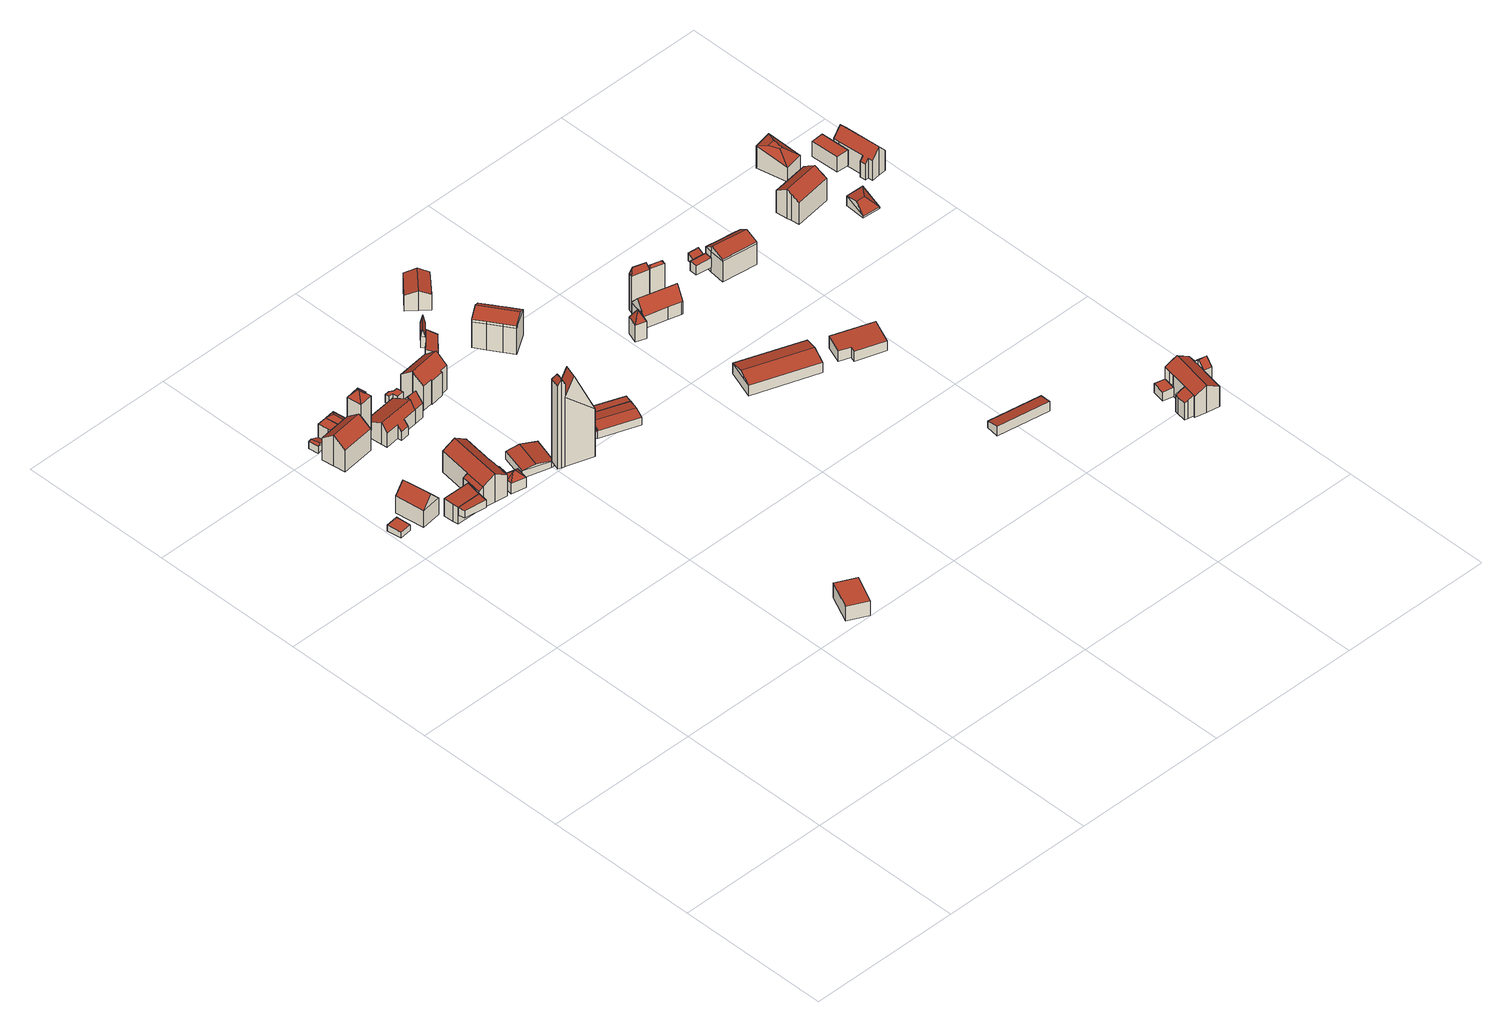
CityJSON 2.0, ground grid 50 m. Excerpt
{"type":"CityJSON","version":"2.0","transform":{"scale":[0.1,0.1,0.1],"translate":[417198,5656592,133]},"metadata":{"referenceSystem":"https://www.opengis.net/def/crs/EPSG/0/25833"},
"CityObjects":{
"building1":{"type":"Building","attributes":{"Dachtyp_tdc":"tdcPolyFlatRoof","Gemeindeschluessel":14612000,"Dachneigung":0,"QualitaetDacherkennung":78,"Geometrietyp2DReferenz":"3000","measuredHeight":5.18,"function":"31001_9998","roofType":"1000"},"geometry":[{"type":"Solid","lod":"2","boundaries":[[[[0,1,2,3]],[[1,4,5,2]],[[4,6,7,5]],[[4,1,0,6]],[[7,3,2,5]],[[6,0,3,7]]]],"semantics":{"surfaces":[{"type":"WallSurface"},{"type":"RoofSurface"},{"type":"GroundSurface"}],"values":[[0,0,0,1,2,0]]}}]},
"building2":{"type":"Building","attributes":{"Dachtyp_tdc":"tdcPolyFlatRoof","Gemeindeschluessel":14612000,"Dachneigung":0,"QualitaetDacherkennung":71,"Geometrietyp2DReferenz":"3000","measuredHeight":2.19,"function":"31001_9998","roofType":"1000"},"geometry":[{"type":"Solid","lod":"2","boundaries":[[[[8,9,10,11]],[[9,12,13,10]],[[12,14,15,13]],[[14,8,11,15]],[[14,12,9,8]],[[11,10,13,15]]]],"semantics":{"surfaces":[{"type":"WallSurface"},{"type":"RoofSurface"},{"type":"GroundSurface"}],"values":[[0,0,0,0,1,2]]}}]},
"building3":{"type":"Building","attributes":{"Dachtyp_tdc":"tdcGableRoof","Gemeindeschluessel":14612000,"Dachneigung":48.84,"QualitaetDacherkennung":77,"Geometrietyp2DReferenz":"3000","measuredHeight":9.68,"function":"31001_9998","roofType":"3100"},"geometry":[{"type":"Solid","lod":"2","boundaries":[[[[16,17,18,19]],[[17,20,21,18]],[[20,22,23,21]],[[22,16,19,23]],[[20,17,24]],[[16,22,25]],[[17,16,25,24]],[[22,20,24,25]],[[19,18,21,23]]]],"semantics":{"surfaces":[{"type":"WallSurface"},{"type":"RoofSurface"},{"type":"GroundSurface"}],"values":[[0,0,0,0,0,0,1,1,2]]}}]},
"building4":{"type":"Building","attributes":{"Dachtyp_tdc":"tdcPolyFlatRoof","Gemeindeschluessel":14612000,"Dachneigung":3.6,"QualitaetDacherkennung":61,"Geometrietyp2DReferenz":"3000","measuredHeight":2.74,"function":"31001_9998","roofType":"2100"},"geometry":[{"type":"Solid","lod":"2","boundaries":[[[[26,27,28,29]],[[27,30,31,28]],[[30,32,33,31]],[[32,26,29,33]],[[32,30,27,26]],[[29,28,31,33]]]],"semantics":{"surfaces":[{"type":"WallSurface"},{"type":"RoofSurface"},{"type":"GroundSurface"}],"values":[[0,0,0,0,1,2]]}}]},
"building5":{"type":"Building","attributes":{"Dachtyp_tdc":"tdcPolyFlatRoof","Gemeindeschluessel":14612000,"Dachneigung":4.57,"QualitaetDacherkennung":80,"Geometrietyp2DReferenz":"3000","measuredHeight":6.38,"function":"31001_9998","roofType":"2100"},"geometry":[{"type":"Solid","lod":"2","boundaries":[[[[34,35,36,37]],[[35,27,38,36]],[[27,39,40,38]],[[39,41,42,40]],[[41,34,37,42]],[[41,39,27,35,34]],[[37,36,38,40,42]]]],"semantics":{"surfaces":[{"type":"WallSurface"},{"type":"RoofSurface"},{"type":"GroundSurface"}],"values":[[0,0,0,0,0,1,2]]}}]},
"building6":{"type":"Building","attributes":{"Dachtyp_tdc":"tdcGableRoof","Gemeindeschluessel":14612000,"Dachneigung":28.66,"QualitaetDacherkennung":13,"Geometrietyp2DReferenz":"3000","measuredHeight":2.65,"function":"31001_9998","roofType":"3100"},"geometry":[{"type":"Solid","lod":"2","boundaries":[[[[43,44,45,46]],[[47,48,49,50]],[[51,52,48,47]],[[52,44,49,48]],[[44,43,50,49]],[[43,51,47,50]],[[44,52,45]],[[51,43,46]],[[52,51,46,45]]]],"semantics":{"surfaces":[{"type":"RoofSurface"},{"type":"GroundSurface"},{"type":"WallSurface"}],"values":[[0,1,2,2,2,2,2,2,0]]}}]},
"building7":{"type":"Building","attributes":{"Dachtyp_tdc":"tdcGableRoof","Gemeindeschluessel":14612000,"Dachneigung":38.6,"QualitaetDacherkennung":77,"Geometrietyp2DReferenz":"3000","measuredHeight":11.06,"function":"31001_9998","roofType":"3100"},"geometry":[{"type":"Solid","lod":"2","boundaries":[[[[53,54,55,56]],[[54,57,58,55]],[[59,60,61,62]],[[60,63,64,61]],[[63,65,66,64]],[[65,67,68,66]],[[67,69,70,68]],[[69,53,56,70]],[[65,63,60,59,57,54]],[[54,53,69,67,65]],[[56,55,58,62,61,64,66,68,70]],[[57,59,62,58]]]],"semantics":{"surfaces":[{"type":"WallSurface"},{"type":"RoofSurface"},{"type":"GroundSurface"}],"values":[[0,0,0,0,0,0,0,0,1,1,2,0]]}}]},
"building8":{"type":"Building","attributes":{"Dachtyp_tdc":"tdcPolyFlatRoof","Gemeindeschluessel":14612000,"Dachneigung":0,"QualitaetDacherkennung":61,"Geometrietyp2DReferenz":"3000","measuredHeight":5.57,"function":"31001_9998","roofType":"1000"},"geometry":[{"type":"Solid","lod":"2","boundaries":[[[[71,72,73,74]],[[72,75,76,73]],[[75,77,78,76]],[[77,79,80,78]],[[79,71,74,80]],[[79,77,75,72,71]],[[74,73,76,78,80]]]],"semantics":{"surfaces":[{"type":"WallSurface"},{"type":"RoofSurface"},{"type":"GroundSurface"}],"values":[[0,0,0,0,0,1,2]]}}]},
"building9":{"type":"Building","attributes":{"Dachtyp_tdc":"tdcFreeFormRoof","Gemeindeschluessel":14612000,"Dachneigung":27.56,"QualitaetDacherkennung":33,"Geometrietyp2DReferenz":"3000","measuredHeight":5.27,"function":"31001_9998","roofType":"5000"},"geometry":[{"type":"Solid","lod":"2","boundaries":[[[[81,82,83,84]],[[82,85,86,83]],[[85,87,88,86]],[[87,81,84,88]],[[89,90,87,85]],[[89,85,82]],[[90,89,82,81]],[[90,81,87]],[[84,83,86,88]]]],"semantics":{"surfaces":[{"type":"WallSurface"},{"type":"RoofSurface"},{"type":"GroundSurface"}],"values":[[0,0,0,0,1,1,1,0,2]]}}]},
"building10":{"type":"Building","attributes":{"Dachtyp_tdc":"tdcFreeFormRoof","Gemeindeschluessel":14612000,"Dachneigung":48.44,"QualitaetDacherkennung":5,"Geometrietyp2DReferenz":"3000","measuredHeight":14.77,"function":"31001_9998","roofType":"5000"},"geometry":[{"type":"Solid","lod":"2","boundaries":[[[[91,92,93,94]],[[92,95,96,93]],[[95,97,98,96]],[[97,99,100,98]],[[99,101,102,100]],[[101,91,94,102]],[[103,101,99]],[[104,105,103,99,97]],[[106,104,97,95]],[[106,95,92]],[[105,104,106,92,91]],[[103,105,91,101]],[[94,93,96,98,100,102]]]],"semantics":{"surfaces":[{"type":"WallSurface"},{"type":"RoofSurface"},{"type":"GroundSurface"}],"values":[[0,0,0,0,0,0,1,1,1,1,1,1,2]]}}]},
"building11":{"type":"Building","attributes":{"Gemeindeschluessel":14612000,"Geometrietyp2DReferenz":"3000","function":"31001_9998","roofType":"9999"},"children":["building11-1","building11-2","building11-3"]},
"building11-1":{"type":"BuildingPart","attributes":{"Dachtyp_tdc":"tdcPolyFlatRoof","Dachneigung":32.62,"QualitaetDacherkennung":82,"Geometrietyp2DReferenz":"3000","measuredHeight":7.5,"roofType":"2100"},"parents":["building11"],"geometry":[{"type":"MultiSurface","lod":"2","boundaries":[[[107,108,109,110]],[[111,112,113,114]],[[112,115,116,113]],[[115,107,110,116]],[[115,112,111,108,107]],[[110,109,114,113,116]]],"semantics":{"surfaces":[{"type":"WallSurface"},{"type":"RoofSurface"},{"type":"GroundSurface"}],"values":[0,0,0,0,1,2]}}]},
"building11-2":{"type":"BuildingPart","attributes":{"Dachtyp_tdc":"tdcPolyFlatRoof","Dachneigung":0,"QualitaetDacherkennung":66,"Geometrietyp2DReferenz":"3000","measuredHeight":3.89,"roofType":"1000"},"parents":["building11"],"geometry":[{"type":"MultiSurface","lod":"2","boundaries":[[[117,118,119,120]],[[118,121,122,119]],[[123,117,120,124]],[[123,121,118,117]],[[120,119,122,124]]],"semantics":{"surfaces":[{"type":"WallSurface"},{"type":"RoofSurface"},{"type":"GroundSurface"}],"values":[0,0,0,1,2]}}]},
"building11-3":{"type":"BuildingPart","attributes":{"Dachtyp_tdc":"tdcGableRoof","Dachneigung":32.96,"QualitaetDacherkennung":78,"Geometrietyp2DReferenz":"3000","measuredHeight":10.21,"roofType":"3100"},"parents":["building11"],"geometry":[{"type":"MultiSurface","lod":"2","boundaries":[[[125,126,127,128]],[[126,129,130,127]],[[129,131,132,130]],[[131,133,123,124,132]],[[134,122,121]],[[134,135,136,122]],[[135,137,138,136]],[[137,139,111,114,138]],[[140,125,128,109,108]],[[137,135,134,133,131,129,126]],[[126,125,140,139,137]],[[128,127,130,132,124,122,136,138,114,109]]],"semantics":{"surfaces":[{"type":"WallSurface"},{"type":"RoofSurface"},{"type":"GroundSurface"}],"values":[0,0,0,0,0,0,0,0,0,1,1,2]}}]},
"building12":{"type":"Building","attributes":{"Dachtyp_tdc":"tdcFreeFormRoof","Gemeindeschluessel":14612000,"Dachneigung":38.46,"QualitaetDacherkennung":19,"Geometrietyp2DReferenz":"3000","measuredHeight":5.4,"function":"31001_9998","roofType":"5000"},"geometry":[{"type":"Solid","lod":"2","boundaries":[[[[141,142,143,144]],[[142,145,146,143]],[[145,147,148,146]],[[147,149,150,148]],[[149,151,152,150]],[[151,141,144,152]],[[151,153,141]],[[151,154,153]],[[154,151,149]],[[147,154,149]],[[154,147,145]],[[153,154,145,142]],[[153,142,141]],[[144,143,146,148,150,152]]]],"semantics":{"surfaces":[{"type":"WallSurface"},{"type":"RoofSurface"},{"type":"GroundSurface"}],"values":[[0,0,0,0,0,0,1,1,1,1,1,1,1,2]]}}]},
"building13":{"type":"Building","attributes":{"Gemeindeschluessel":14612000,"Geometrietyp2DReferenz":"3000","function":"31001_9998","roofType":"9999"},"children":["building13-1","building13-2"]},
"building13-1":{"type":"BuildingPart","attributes":{"Dachtyp_tdc":"tdcGableRoof","Dachneigung":24.25,"QualitaetDacherkennung":57,"Geometrietyp2DReferenz":"3000","measuredHeight":7.71,"roofType":"3100"},"parents":["building13"],"geometry":[{"type":"MultiSurface","lod":"2","boundaries":[[[155,156,157,158]],[[156,159,160,157]],[[159,161,162,160]],[[161,163,164,162]],[[163,165,166,164]],[[165,167,168,166]],[[167,169,170,168]],[[169,171,172,170]],[[171,173,174,172]],[[173,175,176,174]],[[175,177,178,179,176]],[[180,181,182,183]],[[181,155,158,182]],[[184,185,186,187,177,175,173,171,169,167,165,163]],[[163,161,159,156,155,181,180,188,184]],[[158,157,160,162,164,166,168,170,172,174,176,179,189,190,183,182]]],"semantics":{"surfaces":[{"type":"WallSurface"},{"type":"RoofSurface"},{"type":"GroundSurface"}],"values":[0,0,0,0,0,0,0,0,0,0,0,0,0,1,1,2]}}]},
"building13-2":{"type":"BuildingPart","attributes":{"Dachtyp_tdc":"tdcGableRoof","Dachneigung":52.61,"QualitaetDacherkennung":74,"Geometrietyp2DReferenz":"3000","measuredHeight":8.34,"roofType":"3100"},"parents":["building13"],"geometry":[{"type":"MultiSurface","lod":"2","boundaries":[[[178,191,192,179]],[[191,193,194,192]],[[193,195,196,194]],[[195,193,191,178,187,197]],[[195,198,199,196]],[[198,200,180,183,199]],[[197,185,201,188,200,198,195]],[[189,179,192,194,196,199,183,190]]],"semantics":{"surfaces":[{"type":"WallSurface"},{"type":"RoofSurface"},{"type":"GroundSurface"}],"values":[0,0,0,1,0,0,1,2]}}]},
"building14":{"type":"Building","attributes":{"Dachtyp_tdc":"tdcGableRoof","Gemeindeschluessel":14612000,"Dachneigung":13.88,"QualitaetDacherkennung":81,"Geometrietyp2DReferenz":"3000","measuredHeight":3.48,"function":"31001_9998","roofType":"3100"},"geometry":[{"type":"Solid","lod":"2","boundaries":[[[[202,203,204,205]],[[203,206,207,204]],[[206,208,209,207]],[[208,210,211,209]],[[210,202,205,211]],[[202,210,212,213,214]],[[208,206,213,212]],[[203,214,213,206]],[[202,214,203]],[[212,210,208]],[[205,204,207,209,211]]]],"semantics":{"surfaces":[{"type":"WallSurface"},{"type":"RoofSurface"},{"type":"GroundSurface"}],"values":[[0,0,0,0,0,1,1,0,0,0,2]]}}]},
"building15":{"type":"Building","attributes":{"Dachtyp_tdc":"tdcPolyFlatRoof","Gemeindeschluessel":14612000,"Dachneigung":0,"QualitaetDacherkennung":51,"Geometrietyp2DReferenz":"3000","measuredHeight":3,"function":"31001_9998","roofType":"1000"},"geometry":[{"type":"Solid","lod":"2","boundaries":[[[[215,216,217,218]],[[216,219,220,217]],[[219,221,222,220]],[[221,223,224,222]],[[223,225,226,224]],[[225,227,228,226]],[[227,229,230,228]],[[229,215,218,230]],[[229,227,225,223,221,219,216,215]],[[218,217,220,222,224,226,228,230]]]],"semantics":{"surfaces":[{"type":"WallSurface"},{"type":"RoofSurface"},{"type":"GroundSurface"}],"values":[[0,0,0,0,0,0,0,0,1,2]]}}]},
"building16":{"type":"Building","attributes":{"Gemeindeschluessel":14612000,"Geometrietyp2DReferenz":"3000","function":"31001_9998","roofType":"9999"},"children":["building16-1","building16-2"]},
"building16-1":{"type":"BuildingPart","attributes":{"Dachtyp_tdc":"tdcGableRoof","Dachneigung":65.91,"QualitaetDacherkennung":6,"Geometrietyp2DReferenz":"3000","measuredHeight":31.3,"roofType":"3100"},"parents":["building16"],"geometry":[{"type":"MultiSurface","lod":"2","boundaries":[[[231,232,233,234]],[[232,235,236,233]],[[237,231,234,238]],[[235,232,239]],[[231,237,240]],[[232,231,240,239]],[[237,241,235,239,240]],[[234,233,236,242,238]]],"semantics":{"surfaces":[{"type":"WallSurface"},{"type":"RoofSurface"},{"type":"GroundSurface"}],"values":[0,0,0,0,0,1,1,2]}}]},
"building16-2":{"type":"BuildingPart","attributes":{"Dachtyp_tdc":"tdcFreeFormRoof","Dachneigung":62.94,"QualitaetDacherkennung":8,"Geometrietyp2DReferenz":"3000","measuredHeight":31.78,"roofType":"5000"},"parents":["building16"],"geometry":[{"type":"MultiSurface","lod":"2","boundaries":[[[243,244,214,245]],[[244,246,247,214]],[[246,248,241,242,247]],[[249,250,251,236,235]],[[250,243,245,251]],[[248,246,244,252]],[[244,243,250,252]],[[250,249,248,252]],[[245,214,247,242,236,251]]],"semantics":{"surfaces":[{"type":"WallSurface"},{"type":"RoofSurface"},{"type":"GroundSurface"}],"values":[0,0,0,0,0,1,1,1,2]}}]},
"building17":{"type":"Building","attributes":{"Gemeindeschluessel":14612000,"Dachtyp_tdc":"tdcGableRoof","Dachneigung":40.47,"QualitaetDacherkennung":65,"Geometrietyp2DReferenz":"3000","measuredHeight":11.84,"function":"31001_9998","roofType":"3100"},"geometry":[{"type":"Solid","lod":"2","boundaries":[[[[253,254,255,256]],[[254,257,258,255]],[[257,259,260,258]],[[259,261,262,260]],[[261,263,264,262]],[[263,265,266,264]],[[265,267,268,266]],[[267,269,270,268]],[[269,271,272,270]],[[271,273,274,272]],[[273,253,256,274]],[[269,267,265,263]],[[263,261,259,257,254,253,273,271,269]],[[256,255,258,260,262,264,266,268,270,272,274]]]],"semantics":{"surfaces":[{"type":"WallSurface"},{"type":"RoofSurface"},{"type":"GroundSurface"}],"values":[[0,0,0,0,0,0,0,0,0,0,0,1,1,2]]}}]},
"building18":{"type":"Building","attributes":{"Dachtyp_tdc":"tdcPolyFlatRoof","Gemeindeschluessel":14612000,"Dachneigung":3.52,"QualitaetDacherkennung":86,"Geometrietyp2DReferenz":"3000","measuredHeight":2.54,"function":"31001_9998","roofType":"2100"},"geometry":[{"type":"Solid","lod":"2","boundaries":[[[[275,276,277,278]],[[276,279,280,277]],[[279,281,282,280]],[[281,275,278,282]],[[281,279,276,275]],[[278,277,280,282]]]],"semantics":{"surfaces":[{"type":"WallSurface"},{"type":"RoofSurface"},{"type":"GroundSurface"}],"values":[[0,0,0,0,1,2]]}}]},
"building19":{"type":"Building","attributes":{"Dachtyp_tdc":"tdcPolyFlatRoof","Gemeindeschluessel":14612000,"Dachneigung":18.23,"QualitaetDacherkennung":62,"Geometrietyp2DReferenz":"3000","measuredHeight":4.07,"function":"31001_9998","roofType":"2100"},"geometry":[{"type":"Solid","lod":"2","boundaries":[[[[283,284,285,286]],[[284,287,288,285]],[[287,289,290,288]],[[289,291,292,290]],[[291,283,286,292]],[[291,289,287,284,283]],[[286,285,288,290,292]]]],"semantics":{"surfaces":[{"type":"WallSurface"},{"type":"RoofSurface"},{"type":"GroundSurface"}],"values":[[0,0,0,0,0,1,2]]}}]},
"building20":{"type":"Building","attributes":{"Dachtyp_tdc":"tdcFreeFormRoof","Gemeindeschluessel":14612000,"Dachneigung":77.5,"QualitaetDacherkennung":20,"Geometrietyp2DReferenz":"3000","measuredHeight":6.75,"function":"31001_9998","roofType":"5000"},"geometry":[{"type":"Solid","lod":"2","boundaries":[[[[293,294,295,296]],[[294,297,298,295]],[[297,299,300,298]],[[299,293,296,300]],[[301,302,299,297]],[[301,297,294]],[[302,301,294,293]],[[302,293,299]],[[296,295,298,300]]]],"semantics":{"surfaces":[{"type":"WallSurface"},{"type":"RoofSurface"},{"type":"GroundSurface"}],"values":[[0,0,0,0,1,0,1,0,2]]}}]},
"building21":{"type":"Building","attributes":{"Dachtyp_tdc":"tdcGableRoof","Gemeindeschluessel":14612000,"Dachneigung":11.7,"QualitaetDacherkennung":85,"Geometrietyp2DReferenz":"3000","measuredHeight":3.46,"function":"31001_9998","roofType":"3100"},"geometry":[{"type":"Solid","lod":"2","boundaries":[[[[303,304,305,306]],[[304,307,308,305]],[[307,309,310,308]],[[309,311,312,310]],[[311,313,314,312]],[[313,303,306,314]],[[313,315,316,317,303]],[[309,318,316,315,311]],[[307,318,309]],[[304,317,316,318,307]],[[303,317,304]],[[311,315,313]],[[306,305,308,310,312,314]]]],"semantics":{"surfaces":[{"type":"WallSurface"},{"type":"RoofSurface"},{"type":"GroundSurface"}],"values":[[0,0,0,0,0,0,1,1,0,0,0,0,2]]}}]},
"building22":{"type":"Building","attributes":{"Dachtyp_tdc":"tdcPolyFlatRoof","Gemeindeschluessel":14612000,"Dachneigung":4.3,"QualitaetDacherkennung":78,"Geometrietyp2DReferenz":"3000","measuredHeight":2.65,"function":"31001_9998","roofType":"2100"},"geometry":[{"type":"Solid","lod":"2","boundaries":[[[[319,320,321,322]],[[320,323,324,321]],[[323,325,326,324]],[[325,319,322,326]],[[325,323,320,319]],[[322,321,324,326]]]],"semantics":{"surfaces":[{"type":"WallSurface"},{"type":"RoofSurface"},{"type":"GroundSurface"}],"values":[[0,0,0,0,1,2]]}}]},
"building23":{"type":"Building","attributes":{"Dachtyp_tdc":"tdcPolyFlatRoof","Gemeindeschluessel":14612000,"Dachneigung":13.52,"QualitaetDacherkennung":57,"Geometrietyp2DReferenz":"3000","measuredHeight":3.45,"function":"31001_9998","roofType":"2100"},"geometry":[{"type":"Solid","lod":"2","boundaries":[[[[327,328,329,330]],[[328,331,332,329]],[[331,333,334,332]],[[333,327,330,334]],[[333,331,328,327]],[[330,329,332,334]]]],"semantics":{"surfaces":[{"type":"WallSurface"},{"type":"RoofSurface"},{"type":"GroundSurface"}],"values":[[0,0,0,0,1,2]]}}]},
"building24":{"type":"Building","attributes":{"Dachtyp_tdc":"tdcFreeFormRoof","Gemeindeschluessel":14612000,"Dachneigung":13.12,"QualitaetDacherkennung":51,"Geometrietyp2DReferenz":"3000","measuredHeight":11.27,"function":"31001_9998","roofType":"5000"},"geometry":[{"type":"Solid","lod":"2","boundaries":[[[[335,336,337,338]],[[336,339,340,337]],[[339,341,342,340]],[[341,343,344,342]],[[343,345,346,344]],[[345,347,348,346]],[[347,349,350,348]],[[349,351,352,350]],[[351,353,354,352]],[[353,355,356,354]],[[355,335,338,356]],[[345,343,341,339,336,357,358,347]],[[359,358,357,360,361,362,363]],[[349,359,363,351]],[[351,363,362,353]],[[353,362,361,355]],[[355,361,360,335]],[[335,360,357,336]],[[347,358,359,349]],[[338,337,340,342,344,346,348,350,352,354,356]]]],"semantics":{"surfaces":[{"type":"WallSurface"},{"type":"RoofSurface"},{"type":"GroundSurface"}],"values":[[0,0,0,0,0,0,0,0,0,0,0,1,1,0,0,0,0,0,0,2]]}}]},
"building25":{"type":"Building","attributes":{"Dachtyp_tdc":"tdcFreeFormRoof","Gemeindeschluessel":14612000,"Dachneigung":23.2,"QualitaetDacherkennung":74,"Geometrietyp2DReferenz":"3000","measuredHeight":7.18,"function":"31001_9998","roofType":"5000"},"geometry":[{"type":"Solid","lod":"2","boundaries":[[[[364,365,366,367]],[[365,368,369,366]],[[368,370,371,369]],[[370,372,373,371]],[[372,364,367,373]],[[364,372,374,365]],[[374,370,368,365]],[[372,370,374]],[[367,366,369,371,373]]]],"semantics":{"surfaces":[{"type":"WallSurface"},{"type":"RoofSurface"},{"type":"GroundSurface"}],"values":[[0,0,0,0,0,1,1,0,2]]}}]},
"building26":{"type":"Building","attributes":{"Dachtyp_tdc":"tdcFreeFormRoof","Gemeindeschluessel":14612000,"Dachneigung":63.04,"QualitaetDacherkennung":6,"Geometrietyp2DReferenz":"3000","measuredHeight":9.51,"function":"31001_9998","roofType":"5000"},"geometry":[{"type":"Solid","lod":"2","boundaries":[[[[375,376,377,378]],[[376,379,380,377]],[[379,381,382,380]],[[381,383,384,382]],[[383,375,378,384]],[[385,383,381]],[[386,385,381,379]],[[387,386,379,376]],[[387,376,375]],[[385,386,387,375,383]],[[378,377,380,382,384]]]],"semantics":{"surfaces":[{"type":"WallSurface"},{"type":"RoofSurface"},{"type":"GroundSurface"}],"values":[[0,0,0,0,0,1,1,1,1,1,2]]}}]},
"building27":{"type":"Building","attributes":{"Gemeindeschluessel":14612000,"Geometrietyp2DReferenz":"3000","function":"31001_9998","roofType":"9999"},"children":["building27-1","building27-2","building27-3","building27-4"]},
"building27-1":{"type":"BuildingPart","attributes":{"Dachtyp_tdc":"tdcGableRoof","Dachneigung":43.75,"QualitaetDacherkennung":66,"Geometrietyp2DReferenz":"3000","measuredHeight":9.58,"roofType":"3100"},"parents":["building27"],"geometry":[{"type":"MultiSurface","lod":"2","boundaries":[[[388,389,390,391]],[[389,392,393,390]],[[392,394,395,393]],[[394,396,397,395]],[[396,398,399,397]],[[398,400,399]],[[401,388,391,402]],[[403,398,396,394]],[[394,392,389,388,401,404,403]],[[390,393,395,397,399,405,402,391]]],"semantics":{"surfaces":[{"type":"WallSurface"},{"type":"RoofSurface"},{"type":"GroundSurface"}],"values":[0,0,0,0,0,0,0,1,1,2]}}]},
"building27-2":{"type":"BuildingPart","attributes":{"Dachtyp_tdc":"tdcPolyFlatRoof","Dachneigung":27.62,"QualitaetDacherkennung":77,"Geometrietyp2DReferenz":"3000","measuredHeight":7.48,"roofType":"2100"},"parents":["building27"],"geometry":[{"type":"MultiSurface","lod":"2","boundaries":[[[406,407,408,409]],[[406,410,411,407]],[[410,412,413,411]],[[412,414,415,413]],[[414,416,417,415]],[[414,412,410,406,409,416]],[[417,408,407,411,413,415]]],"semantics":{"surfaces":[{"type":"WallSurface"},{"type":"RoofSurface"},{"type":"GroundSurface"}],"values":[0,0,0,0,0,1,2]}}]},
"building27-3":{"type":"BuildingPart","attributes":{"Dachtyp_tdc":"tdcGableRoof","Dachneigung":29.1,"QualitaetDacherkennung":79,"Geometrietyp2DReferenz":"3000","measuredHeight":9.59,"roofType":"3100"},"parents":["building27"],"geometry":[{"type":"MultiSurface","lod":"2","boundaries":[[[400,418,419,399]],[[418,420,421,419]],[[420,422,423,421]],[[422,409,408,423]],[[416,424,425,417]],[[424,426,425]],[[427,428,429,430,431]],[[428,432,433,429]],[[432,434,435,433]],[[434,436,437,435]],[[436,438,391,437]],[[438,439,401,402,391]],[[434,432,428,427,424,416,409,422,420]],[[420,418,400,440,404,439,438,436,434]],[[402,405,399,419,421,423,408,417,425,430,429,433,435,437,391]]],"semantics":{"surfaces":[{"type":"WallSurface"},{"type":"RoofSurface"},{"type":"GroundSurface"}],"values":[0,0,0,0,0,0,0,0,0,0,0,0,1,1,2]}}]},
"building27-4":{"type":"BuildingPart","attributes":{"Dachtyp_tdc":"tdcPolyFlatRoof","Dachneigung":0,"QualitaetDacherkennung":0,"Geometrietyp2DReferenz":"3000","measuredHeight":3.14,"roofType":"9999"},"parents":["building27"],"geometry":[{"type":"MultiSurface","lod":"2","boundaries":[[[426,431,441,442]],[[442,441,443,444]],[[441,431,430,443]],[[426,442,444,425]],[[444,443,430,425]],[[425,430,431,426]]],"semantics":{"surfaces":[{"type":"RoofSurface"},{"type":"WallSurface"},{"type":"GroundSurface"},{"type":"ClosureSurface","isClosure":"1","QuelleClosure":"LoD1Solid"}],"values":[0,1,1,1,2,3]}}]},
"building28":{"type":"Building","attributes":{"Dachtyp_tdc":"tdcGableRoof","Gemeindeschluessel":14612000,"Dachneigung":13.88,"QualitaetDacherkennung":82,"Geometrietyp2DReferenz":"3000","measuredHeight":4.89,"function":"31001_9998","roofType":"3100"},"geometry":[{"type":"Solid","lod":"2","boundaries":[[[[445,446,447]],[[448,449,450]],[[451,452,453,454,455]],[[445,447,452,451]],[[447,456,453,452]],[[456,448,454,453]],[[448,450,455,454]],[[450,445,451,455]],[[450,449,457,446,445]],[[447,446,457,456]],[[456,457,449,448]]]],"semantics":{"surfaces":[{"type":"WallSurface"},{"type":"GroundSurface"},{"type":"RoofSurface"}],"values":[[0,0,1,0,0,0,0,0,2,2,0]]}}]},
"building29":{"type":"Building","attributes":{"Dachtyp_tdc":"tdcFreeFormRoof","Gemeindeschluessel":14612000,"Dachneigung":74.65,"QualitaetDacherkennung":4,"Geometrietyp2DReferenz":"3000","measuredHeight":15.65,"function":"31001_9998","roofType":"5000"},"geometry":[{"type":"Solid","lod":"2","boundaries":[[[[458,459,460,461]],[[459,462,463,460]],[[462,464,465,463]],[[464,458,461,465]],[[466,464,462]],[[467,466,462,459]],[[467,459,458]],[[466,467,458,464]],[[461,460,463,465]]]],"semantics":{"surfaces":[{"type":"WallSurface"},{"type":"RoofSurface"},{"type":"GroundSurface"}],"values":[[0,0,0,0,1,1,1,1,2]]}}]},
"building30":{"type":"Building","attributes":{"Dachtyp_tdc":"tdcFreeFormRoof","Gemeindeschluessel":14612000,"Dachneigung":51.48,"QualitaetDacherkennung":61,"Geometrietyp2DReferenz":"3000","measuredHeight":8.57,"function":"31001_9998","roofType":"5000"},"geometry":[{"type":"Solid","lod":"2","boundaries":[[[[381,468,469,470]],[[468,471,472,469]],[[471,473,474,472]],[[473,475,476,474]],[[475,477,478,476]],[[477,479,480,478]],[[479,481,482,480]],[[481,483,484,482]],[[483,383,485,484]],[[383,381,470,485]],[[486,487,488,489,383,490,491,492]],[[493,494,495,496,488,487]],[[381,489,488,496,468]],[[468,496,495,471]],[[471,495,494,473]],[[473,494,493,475]],[[475,493,487,486,477]],[[479,492,491,481]],[[477,486,492,479]],[[481,491,490,483]],[[483,490,383]],[[383,489,381]],[[470,469,472,474,476,478,480,482,484,485]]]],"semantics":{"surfaces":[{"type":"WallSurface"},{"type":"RoofSurface"},{"type":"GroundSurface"}],"values":[[0,0,0,0,0,0,0,0,0,0,1,1,0,0,0,0,0,0,0,0,0,0,2]]}}]},
"building31":{"type":"Building","attributes":{"Dachtyp_tdc":"tdcFreeFormRoof","Gemeindeschluessel":14612000,"Dachneigung":42.18,"QualitaetDacherkennung":4,"Geometrietyp2DReferenz":"3000","measuredHeight":13.94,"function":"31001_9998","roofType":"5000"},"geometry":[{"type":"Solid","lod":"2","boundaries":[[[[497,498,499,500]],[[498,501,502,499]],[[501,503,504,502]],[[503,497,500,504]],[[505,506,503,501]],[[505,501,498]],[[506,505,498,497]],[[506,497,503]],[[500,499,502,504]]]],"semantics":{"surfaces":[{"type":"WallSurface"},{"type":"RoofSurface"},{"type":"GroundSurface"}],"values":[[0,0,0,0,1,1,1,1,2]]}}]},
"building32":{"type":"Building","attributes":{"Dachtyp_tdc":"tdcPolyFlatRoof","Gemeindeschluessel":14612000,"Dachneigung":6.04,"QualitaetDacherkennung":75,"Geometrietyp2DReferenz":"3000","measuredHeight":4.32,"function":"31001_9998","roofType":"2100"},"geometry":[{"type":"Solid","lod":"2","boundaries":[[[[507,508,509,510]],[[508,511,512,509]],[[511,513,514,512]],[[513,515,516,514]],[[515,517,518,516]],[[517,507,510,518]],[[517,515,513,511,508,507]],[[510,509,512,514,516,518]]]],"semantics":{"surfaces":[{"type":"WallSurface"},{"type":"RoofSurface"},{"type":"GroundSurface"}],"values":[[0,0,0,0,0,0,1,2]]}}]},
"building33":{"type":"Building","attributes":{"Dachtyp_tdc":"tdcPolyFlatRoof","Gemeindeschluessel":14612000,"Dachneigung":0,"QualitaetDacherkennung":4,"Geometrietyp2DReferenz":"3000","measuredHeight":3.31,"function":"31001_9998","roofType":"1000"},"geometry":[{"type":"Solid","lod":"2","boundaries":[[[[519,520,521,522]],[[520,523,524,521]],[[523,525,526,524]],[[525,527,528,526]],[[527,529,530,528]],[[529,519,522,530]],[[529,527,525,523,520,519]],[[522,521,524,526,528,530]]]],"semantics":{"surfaces":[{"type":"WallSurface"},{"type":"RoofSurface"},{"type":"GroundSurface"}],"values":[[0,0,0,0,0,0,1,2]]}}]},
"building34":{"type":"Building","attributes":{"Dachtyp_tdc":"tdcPolyFlatRoof","Gemeindeschluessel":14612000,"Dachneigung":18.52,"QualitaetDacherkennung":67,"Geometrietyp2DReferenz":"3000","measuredHeight":2.83,"function":"31001_9998","roofType":"2100"},"geometry":[{"type":"Solid","lod":"2","boundaries":[[[[531,532,533,534]],[[532,535,536,533]],[[535,537,538,536]],[[537,531,534,538]],[[537,535,532,531]],[[534,533,536,538]]]],"semantics":{"surfaces":[{"type":"WallSurface"},{"type":"RoofSurface"},{"type":"GroundSurface"}],"values":[[0,0,0,0,1,2]]}}]},
"building35":{"type":"Building","attributes":{"Dachtyp_tdc":"tdcGableRoof","Gemeindeschluessel":14612000,"Dachneigung":16.24,"QualitaetDacherkennung":56,"Geometrietyp2DReferenz":"3000","measuredHeight":9.46,"function":"31001_9998","roofType":"3100"},"geometry":[{"type":"Solid","lod":"2","boundaries":[[[[539,540,541,542]],[[540,543,544,541]],[[543,545,546,544]],[[545,547,548,546]],[[547,549,550,548]],[[549,551,552,550]],[[551,539,542,552]],[[553,554,555,556]],[[547,545,543,557,555,554,549]],[[540,557,543]],[[539,556,555,557,540]],[[551,553,556,539]],[[549,554,553,551]],[[542,541,544,546,548,550,552]]]],"semantics":{"surfaces":[{"type":"WallSurface"},{"type":"RoofSurface"},{"type":"GroundSurface"}],"values":[[0,0,0,0,0,0,0,1,1,0,0,0,0,2]]}}]},
"building36":{"type":"Building","attributes":{"Gemeindeschluessel":14612000,"Geometrietyp2DReferenz":"3000","function":"31001_9998","roofType":"9999"},"children":["building36-1","building36-2"]},
"building36-1":{"type":"BuildingPart","attributes":{"Dachtyp_tdc":"tdcGableRoof","Dachneigung":33.04,"QualitaetDacherkennung":75,"Geometrietyp2DReferenz":"3000","measuredHeight":10.42,"roofType":"3100"},"parents":["building36"],"geometry":[{"type":"MultiSurface","lod":"2","boundaries":[[[558,559,560,561]],[[559,562,563,560]],[[562,564,565,563]],[[564,566,567,565]],[[566,568,569,567]],[[568,570,569]],[[571,572,573,574,575]],[[572,558,561,573]],[[576,568,566,564,562]],[[562,559,558,572,571,576]],[[561,560,563,565,567,569,577,574,573]]],"semantics":{"surfaces":[{"type":"WallSurface"},{"type":"RoofSurface"},{"type":"GroundSurface"}],"values":[0,0,0,0,0,0,0,0,1,1,2]}}]},
"building36-2":{"type":"BuildingPart","attributes":{"Dachtyp_tdc":"tdcPolyFlatRoof","Dachneigung":15.85,"QualitaetDacherkennung":55,"Geometrietyp2DReferenz":"3000","measuredHeight":5.36,"roofType":"2100"},"parents":["building36"],"geometry":[{"type":"MultiSurface","lod":"2","boundaries":[[[570,578,579,569]],[[578,580,581,579]],[[580,575,574,581]],[[575,580,578,570,582]],[[569,579,581,574,577]]],"semantics":{"surfaces":[{"type":"WallSurface"},{"type":"RoofSurface"},{"type":"GroundSurface"}],"values":[0,0,0,1,2]}}]},
"building37":{"type":"Building","attributes":{"Dachtyp_tdc":"tdcCutTentRoof","Gemeindeschluessel":14612000,"Dachneigung":39.47,"QualitaetDacherkennung":41,"Geometrietyp2DReferenz":"3000","measuredHeight":8.56,"function":"31001_9998","roofType":"9999"},"geometry":[{"type":"Solid","lod":"2","boundaries":[[[[583,584,585,586]],[[584,587,588,585]],[[587,589,590,588]],[[589,583,586,590]],[[584,583,591,592]],[[587,584,592,593]],[[589,587,593,594]],[[583,589,594,591]],[[594,593,592,591]],[[586,585,588,590]]]],"semantics":{"surfaces":[{"type":"WallSurface"},{"type":"RoofSurface"},{"type":"GroundSurface"}],"values":[[0,0,0,0,1,1,1,1,1,2]]}}]},
"building38":{"type":"Building","attributes":{"Dachtyp_tdc":"tdcHipAndGableRoof","Gemeindeschluessel":14612000,"Dachneigung":54.17,"QualitaetDacherkennung":32,"Geometrietyp2DReferenz":"3000","measuredHeight":4.19,"function":"31001_9998","roofType":"5000"},"geometry":[{"type":"Solid","lod":"2","boundaries":[[[[595,596,597,598]],[[596,599,600,597]],[[599,601,602,600]],[[601,595,598,602]],[[599,596,603]],[[595,601,604]],[[596,595,604,603]],[[601,599,603,604]],[[598,597,600,602]]]],"semantics":{"surfaces":[{"type":"WallSurface"},{"type":"RoofSurface"},{"type":"GroundSurface"}],"values":[[0,0,0,0,1,0,1,1,2]]}}]},
"building39":{"type":"Building","attributes":{"Dachtyp_tdc":"tdcPolyFlatRoof","Gemeindeschluessel":14612000,"Dachneigung":0,"QualitaetDacherkennung":84,"Geometrietyp2DReferenz":"3000","measuredHeight":5.45,"function":"31001_9998","roofType":"1000"},"geometry":[{"type":"Solid","lod":"2","boundaries":[[[[605,606,607,608]],[[606,609,610,607]],[[609,611,612,610]],[[611,605,608,612]],[[611,609,606,605]],[[608,607,610,612]]]],"semantics":{"surfaces":[{"type":"WallSurface"},{"type":"RoofSurface"},{"type":"GroundSurface"}],"values":[[0,0,0,0,1,2]]}}]},
"building40":{"type":"Building","attributes":{"Dachtyp_tdc":"tdcGableRoof","Gemeindeschluessel":14612000,"Dachneigung":49.41,"QualitaetDacherkennung":87,"Geometrietyp2DReferenz":"3000","measuredHeight":10.16,"function":"31001_9998","roofType":"3100"},"geometry":[{"type":"Solid","lod":"2","boundaries":[[[[613,614,615,616]],[[614,617,618,615]],[[617,619,620,618]],[[619,621,622,620]],[[621,623,624,622]],[[623,625,626,624]],[[625,627,628,626]],[[627,629,630,628]],[[629,631,632,630]],[[631,633,634,632]],[[633,613,616,634]],[[629,627,625,623]],[[623,621,619,617,614,613,633,631,629]],[[616,615,618,620,622,624,626,628,630,632,634]]]],"semantics":{"surfaces":[{"type":"WallSurface"},{"type":"RoofSurface"},{"type":"GroundSurface"}],"values":[[0,0,0,0,0,0,0,0,0,0,0,1,1,2]]}}]}
},
"vertices":[
[281,91,583],[218,121,583],[218,121,531],[281,91,531],[262,212,583],[262,212,531],[325,181,583],[325,181,531],
[7,1653,31],[47,1657,31],[47,1657,10],[7,1653,10],[51,1610,31],[51,1610,10],[13,1606,31],[13,1606,10],
[84,1591,73],[71,1686,74],[71,1686,13],[84,1591,13],[134,1694,73],[134,1694,13],[148,1600,72],[148,1600,13],[102,1690,110],[116,1595,110],
[156,1509,80],[153,1530,81],[153,1530,54],[156,1509,54],[230,1529,82],[230,1529,54],[227,1499,80],[227,1499,54],
[237,1578,85],[230,1529,81],[230,1529,21],[237,1578,21],[153,1530,21],[150,1547,82],[150,1547,21],[148,1579,85],[148,1579,21],
[98,1971,68],[94,2003,68],[62,1999,85],[67,1967,85],[55,1965,59],[51,1997,59],[94,2003,59],[98,1971,59],[55,1965,83],[51,1997,83],
[65,1871,123],[60,1911,155],[60,1911,45],[65,1871,45],[55,1950,124],[55,1950,45],[100,1956,124],[131,1960,124],[131,1960,45],[100,1956,45],[163,1964,124],[163,1964,45],[169,1925,155],[169,1925,45],[170,1917,149],[170,1917,45],[174,1885,123],[174,1885,45],
[98,1971,116],[94,2003,116],[94,2003,60],[98,1971,60],[125,2007,116],[125,2007,60],[131,1960,116],[131,1960,60],[100,1956,116],[100,1956,60],
[131,1960,115],[125,2007,115],[125,2007,71],[131,1960,71],[157,2011,115],[157,2011,71],[163,1964,115],[163,1964,71],[143,1995,124],[147,1962,124],
[163,1964,192],[211,1971,192],[211,1971,69],[163,1964,69],[214,1945,192],[214,1945,69],[210,1945,192],[210,1945,69],[213,1923,192],[213,1923,69],[170,1917,192],[170,1917,69],[188,1942,217],[196,1956,206],[188,1945,217],[200,1957,206],
[240,1599,88],[253,1597,97],[253,1597,22],[240,1599,22],[244,1528,97],[230,1529,88],[230,1529,22],[244,1528,22],[237,1578,88],[237,1578,22],
[361,1584,61],[354,1535,61],[354,1535,22],[361,1584,22],[327,1540,61],[327,1540,22],[333,1588,61],[333,1588,22],
[268,1706,98],[308,1701,124],[308,1701,22],[268,1706,22],[347,1696,98],[347,1696,22],[332,1588,98],[332,1588,22],[333,1588,98],[327,1540,98],[324,1517,98],[324,1517,22],[284,1522,124],[284,1522,22],[244,1528,98],[253,1597,98],
[376,1530,80],[367,1488,80],[367,1488,43],[376,1530,43],[321,1498,80],[321,1498,43],[324,1517,80],[324,1517,43],[327,1540,80],[327,1540,43],[354,1535,80],[354,1535,43],[352,1513,98],[345,1515,98],
[294,1863,69],[266,1860,69],[266,1860,39],[294,1863,39],[265,1873,88],[265,1873,39],[219,1868,88],[219,1868,39],[217,1887,116],[217,1887,39],[213,1923,99],[213,1923,39],[210,1945,89],[210,1945,39],[214,1945,89],[214,1945,39],[315,1957,89],[315,1957,39],[330,1958,89],[330,1958,39],[332,1941,97],[332,1941,39],[333,1933,101],[333,1933,86],[333,1933,39],[339,1882,88],[292,1876,88],[292,1876,39],[339,1882,39],[337,1900,116],[337,1901,115],[336,1906,113],[335,1916,109],[338,1886,94],[336,1906,39],[337,1900,39],
[365,1937,86],[365,1937,39],[366,1929,95],[366,1929,39],[368,1909,122],[368,1909,39],[336,1906,122],[371,1885,89],[371,1885,39],[339,1882,89],[337,1900,115],
[485,1502,56],[479,1503,57],[479,1503,35],[485,1502,35],[391,1528,62],[391,1528,35],[415,1615,62],[415,1615,35],[510,1588,56],[510,1588,35],[456,1603,70],[432,1516,70],[479,1503,58],
[332,1941,104],[330,1958,104],[330,1958,74],[332,1941,74],[315,1957,104],[315,1957,74],[314,1971,104],[314,1971,74],[329,1972,104],[329,1972,74],[342,1965,104],[342,1965,74],[353,1966,104],[353,1966,74],[355,1944,104],[355,1944,74],
[588,1478,230],[574,1435,230],[574,1435,58],[588,1478,58],[489,1463,306],[489,1463,58],[503,1506,305],[503,1506,58],[515,1454,371],[529,1497,371],[500,1497,306],[500,1497,58],
[468,1469,355],[479,1503,355],[468,1469,58],[485,1502,354],[485,1502,58],[500,1497,355],[489,1463,355],[479,1466,376],[479,1466,58],[486,1490,376],
[462,1904,132],[418,1898,133],[418,1898,49],[462,1904,49],[417,1900,135],[417,1900,49],[385,1896,135],[385,1896,49],[380,1931,165],[380,1931,49],[380,1934,168],[380,1934,49],[375,1974,134],[375,1974,49],[478,1987,134],[478,1987,49],[484,1948,168],[484,1948,49],[488,1912,136],[488,1912,49],[461,1908,136],[461,1908,49],
[618,1553,69],[657,1539,71],[657,1539,46],[618,1553,46],[640,1492,71],[640,1492,46],[601,1507,69],[601,1507,46],
[509,2015,113],[529,2035,112],[529,2035,72],[509,2015,72],[568,2076,112],[568,2076,72],[585,2046,101],[585,2046,72],[533,1991,101],[533,1991,72],
[520,2045,133],[561,2087,133],[561,2087,95],[520,2045,95],[568,2076,133],[568,2076,95],[529,2035,133],[529,2035,95],[564,2081,162],[524,2040,162],
[639,1490,74],[640,1492,74],[640,1492,47],[639,1490,47],[657,1539,74],[657,1539,47],[665,1559,73],[665,1559,47],[786,1514,73],[786,1514,47],[760,1445,74],[760,1445,47],[772,1478,81],[651,1523,81],[640,1492,75],[657,1539,78],
[795,1539,70],[786,1514,72],[786,1514,46],[795,1539,46],[665,1559,72],[665,1559,46],[674,1584,70],[674,1584,46],
[1057,392,528],[1063,433,518],[1063,433,494],[1057,392,494],[1235,405,518],[1235,405,494],[1228,364,528],[1228,364,494],
[637,1967,169],[697,2006,169],[697,2006,76],[637,1967,76],[708,1989,169],[708,1989,76],[719,1971,169],[719,1971,76],[728,1958,169],[728,1958,76],[740,1940,169],[740,1940,76],[765,1902,169],[765,1902,76],[699,1859,169],[699,1859,76],[679,1890,169],[679,1890,76],[654,1929,169],[654,1929,76],[632,1963,169],[632,1963,76],[670,1988,189],[737,1883,189],[699,1859,178],[637,1967,180],[632,1963,178],[654,1929,178],[679,1890,179],
[625,2109,178],[599,2132,193],[599,2132,122],[625,2109,122],[571,2158,177],[571,2158,122],[633,2225,177],[633,2225,122],[686,2177,178],[686,2177,122],[661,2200,193],
[1001,1669,124],[968,1680,124],[968,1680,64],[1001,1669,64],[980,1716,124],[980,1716,64],[1013,1705,124],[1013,1705,64],[1008,1689,124],[1008,1689,64],[992,1694,157],[991,1694,159],[990,1691,159],
[1536,126,630],[1548,124,630],[1548,124,559],[1536,126,559],[1560,122,630],[1560,122,559],[1555,97,655],[1555,97,559],[1551,74,633],[1551,74,559],[1526,78,633],[1526,78,559],[1526,78,632],[1535,126,630],[1535,126,559],[1530,101,655],[1535,124,632],[1530,101,559],
[1419,30,625],[1419,30,559],[1436,27,559],[1436,27,634],[1408,33,619],[1408,33,559],[1413,62,619],[1413,62,559],[1416,74,619],[1416,74,559],[1444,69,634],[1444,69,559],
[1512,5,632],[1512,5,559],[1472,13,655],[1472,13,559],[1434,20,634],[1434,20,559],[1454,121,634],[1454,121,559],[1454,121,590],[1462,162,634],[1475,160,641],[1475,160,559],[1462,162,559],[1462,162,590],[1486,158,648],[1486,158,559],[1500,155,655],[1500,155,559],[1539,148,632],[1539,148,559],[1536,126,632],[1535,126,632],[1530,101,632],
[1428,169,590],[1420,128,590],[1428,169,559],[1420,128,559],
[1026,1307,110],[1043,1355,122],[1059,1401,110],[1240,1255,110],[1240,1255,115],[1232,1233,110],[1026,1307,73],[1059,1401,73],[1266,1326,73],[1240,1255,73],[1232,1233,73],[1266,1326,110],[1249,1281,122],
[1025,1751,219],[1029,1765,219],[1029,1765,88],[1025,1751,88],[1082,1750,219],[1082,1750,88],[1078,1737,219],[1078,1737,88],[1073,1745,244],[1034,1756,244],
[1025,1751,124],[1025,1751,80],[1013,1705,80],[1078,1736,124],[1078,1736,80],[1123,1724,124],[1123,1724,80],[1142,1719,124],[1142,1719,80],[1132,1681,124],[1132,1681,80],[1125,1658,124],[1125,1658,80],[1122,1659,124],[1122,1659,80],[1083,1670,124],[1083,1670,80],[1008,1689,80],[1132,1681,155],[1134,1688,165],[1017,1721,165],[1013,1705,145],[1083,1670,125],[1122,1659,125],[1125,1658,125],[1142,1719,127],[1123,1724,127],[1078,1736,127],[1025,1751,127],
[1123,1724,222],[1078,1737,222],[1078,1737,89],[1123,1724,89],[1082,1750,222],[1082,1750,89],[1126,1738,222],[1126,1738,89],[1087,1741,228],[1118,1733,228],
[1284,1226,122],[1305,1282,128],[1305,1282,85],[1284,1226,85],[1435,1236,128],[1435,1236,85],[1407,1165,120],[1407,1165,85],[1314,1197,120],[1314,1197,85],[1319,1213,122],[1319,1213,85],
[1224,1707,159],[1227,1732,159],[1227,1732,126],[1224,1707,126],[1237,1731,159],[1237,1731,126],[1271,1727,159],[1271,1727,126],[1279,1726,159],[1279,1726,126],[1275,1701,159],[1275,1701,126],
[1274,1749,167],[1271,1727,160],[1271,1727,139],[1274,1749,139],[1237,1731,160],[1237,1731,139],[1240,1753,167],[1240,1753,139],
[1269,1652,182],[1275,1701,182],[1275,1701,109],[1269,1652,109],[1279,1726,182],[1279,1726,109],[1327,1719,182],[1327,1719,109],[1369,1714,182],[1369,1714,109],[1393,1710,182],[1393,1710,109],[1383,1637,182],[1383,1637,109],[1383,1637,190],[1389,1682,203],[1275,1697,203],[1269,1652,190],[1275,1701,200],
[1563,1657,204],[1560,1682,220],[1560,1682,126],[1563,1657,126],[1558,1697,230],[1558,1697,126],[1553,1734,206],[1553,1734,126],[1673,1751,206],[1673,1751,126],[1675,1737,215],[1675,1737,126],[1675,1737,180],[1681,1691,216],[1684,1674,204],[1684,1674,126],[1681,1691,126],[1681,1691,180],[1678,1714,230],[1678,1714,126],
[1689,1739,176],[1689,1739,126],[1695,1693,176],[1695,1693,126],[1678,1714,180],
[1624,1882,226],[1683,1894,226],[1683,1894,148],[1624,1882,148],[1703,1795,198],[1703,1795,148],[1644,1783,198],[1644,1783,148],[1642,1855,234],[1668,1860,234],[1663,1824,234],[1655,1822,234],
[1737,1653,122],[1795,1650,122],[1795,1650,87],[1737,1653,87],[1792,1583,92],[1792,1583,87],[1734,1586,92],[1734,1586,87],[1764,1611,129],[1735,1613,129],
[1814,1824,187],[1818,1729,187],[1818,1729,132],[1814,1824,132],[1778,1730,187],[1778,1730,132],[1774,1822,187],[1774,1822,132],
[1823,1667,172],[1821,1686,172],[1821,1686,116],[1823,1667,116],[1832,1687,185],[1832,1687,116],[1826,1770,185],[1826,1770,116],[1825,1791,185],[1825,1791,116],[1852,1793,217],[1852,1793,116],[1876,1795,189],[1876,1795,116],[1886,1657,189],[1886,1657,116],[1862,1655,217],[1862,1655,116],[1835,1653,185],[1835,1653,116],[1834,1668,186],[1834,1668,116]
]}
